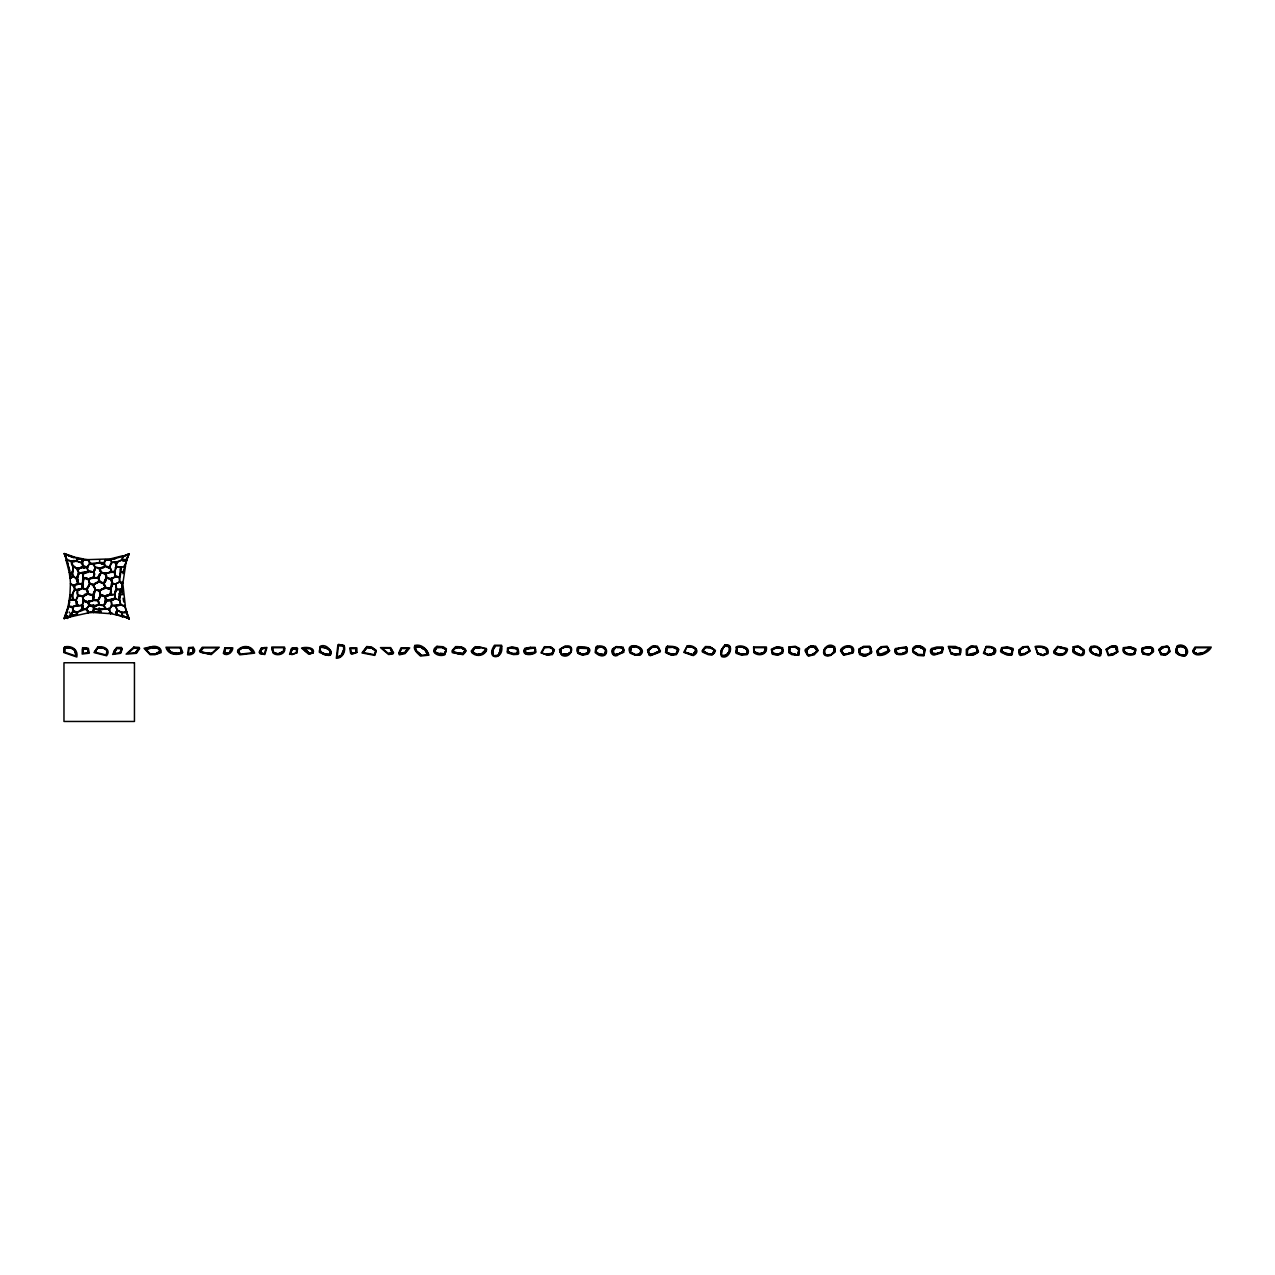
<?xml version="1.0" encoding="UTF-8"?>
<svg xmlns="http://www.w3.org/2000/svg" width="1275" height="1275" viewBox="0 0 1275 1275"><rect width="100%" height="100%" fill="white"/><g stroke="black" fill="none" stroke-linecap="round" stroke-linejoin="round"><path stroke-width="1.5" d="M902.031 647.812L905.378 647.843M1125.458 648.019L1129.252 648.051L1125.474 647.7M516.885 653.645L513.634 653.916L516.853 653.613M122.033 583.169L122.272 592.572M865.167 646.983L868.753 646.999M967.279 650.25L967.119 653.868L967.072 650.25M966.992 654.553C966.657 635.46 990.755 655.43 967.47 654.967L967.502 649.326L971.725 647.047L976.14 646.967L977.288 651.302L976.825 647.843M189.975 648.258L192.509 648.242M941.667 647.78L937.97 648.178L941.667 647.748M1024.654 647.126L1027.299 647.126M1178.18 646.664L1182.276 646.664M93.84 605.96C90.764 608.318 100.119 611.984 104.885 608.366C104.55 601.832 90.35 604.78 93.489 612.462L87.8 612.861M989.751 647.477L986.818 647.126L989.751 647.158M339.437 645.437L342.369 645.437M526.4 653.469L529.731 653.485M579.137 647.732L582.308 647.732M82.684 587.52L83.337 584.524M83.002 587.52L83.034 584.524M98.589 590.245L96.008 589.751M597.847 647.27L601.37 646.951M73.982 599.441L68.993 600.78L69.95 595.011L72.818 594.66L74.285 589.576L74.03 585.129L81.903 583.599L82.222 588.492M98.446 648.019L102.127 647.7L98.446 647.955M110.718 593.592L110.766 589.942L110.288 593.56M367.423 647.206L370.308 647.588L367.407 647.509M530.942 648.035L534.066 648.035M545.525 647.7L548.919 647.381M671.782 646.839L668.227 647.126L671.782 647.158M82.732 608.382L82.907 605.784M265.28 648.13L262.746 648.465L265.312 648.162M293.059 648.656L296.007 648.656L293.059 648.353M100.311 594.453C103.482 597.911 114.001 596.254 110.782 589.401C104.391 589.576 102.287 582.34 106.367 577.814C108.375 571.041 98.956 574.579 99.466 568.268C92.708 564.411 93.888 574.101 93.968 577.655M93.681 595.011C96.199 601.88 87.608 603.346 83.321 600.716C82.556 590.118 72.643 598.246 76.883 605.322L77.345 605.752C89.569 607.442 75.623 588.731 93.027 595.027L93.808 594.198M99.864 562.833C82.477 564.697 108.582 574.005 104.263 563.343C98.159 563.391 84.501 560.761 87.975 571.072C105.761 572.156 82.524 586.675 82.604 573.463C72.277 571.853 80.931 564.666 87.465 566.913L89.457 563.407L88.437 559.693L82.7 558.976C77.775 567.375 89.33 565.112 87.64 571.694C80.118 571.837 74.572 574.435 77.552 583.233L73.966 585.225L70.476 583.822L70.125 578.149C78.779 572.571 74.827 587.584 82.556 583.185C82.891 574.579 82.556 569.479 93.442 571.981L94.031 571.662C98.653 563.853 89.33 565.048 88.373 559.629L111.053 558.88L111.483 562.976L109.554 567.805M93.569 595.76L93.187 599.282L93.521 595.887M866.809 654.792C876.817 650.776 854.521 659.685 859.972 648.608C859.78 669.502 885.328 639.173 859.972 648.608M93.888 574.913L93.952 573.511M493.313 655.637L492.548 650.664L494.859 645.883L500.804 645.883L499.975 651.732L497.84 655.956L493.313 655.637L492.692 650.377L495.003 645.883M479.496 647.812L475.989 647.477L479.543 647.572M709.187 647.764L706.222 647.317L709.203 647.429M200.956 650.999L202.757 648.577M437.612 647.381L441.214 647.142L437.596 647.349M459.829 647.7L456.259 647.302L459.813 647.365M525.587 653.565L534.799 652.545L535.436 648.943L534.416 652.37L525.109 653.119C520.758 645.596 536.09 648.784 534.464 648.067M93.76 606.533L93.346 604.844L93.76 606.502M78.97 583.392L80.596 583.679M420.399 654.84L417.467 652.115L420.607 654.617M535.086 648.927L535.357 651.509M86.812 609.832L82.19 609.004L83.178 601.577L84.437 600.286L83.321 600.716M100.645 563.454L103.355 564.219L101.139 563.407M103.387 563.502L101.57 563.821M122.097 581.528L122.161 592.556M897.536 653.565L900.963 653.677M1061.932 647.541L1058.154 647.222L1060.943 647.604M935.308 653.708L932.567 653.9L935.324 653.74M1099.751 650.744L1099.942 654.378L1099.847 650.712M82.588 605.737L82.349 608.318M1090.555 650.346C1090.826 643.891 1089.472 654.856 1094.651 653.724C1104.533 659.812 1099.257 642.249 1091.527 647.206C1090.045 647.668 1100.166 645.437 1100.309 649.915C1104.325 659.876 1087.049 653.39 1090.938 647.461M923.004 654.744L919.275 654.489M111.116 594.262L112.391 594.548M119.436 598.214C120.233 587.185 118.798 608.749 119.356 595.537M753.939 651.573L754.242 647.668L765.558 647.668C767.837 656.848 754.577 653.055 754.322 651.923M86.987 609.641L87.991 611.729L87.353 610.199M134.449 648.21L137.7 648.146M630.535 652.019L631.364 646.839C646.074 644.512 641.532 660.88 630.28 652.131C642.345 661.661 646.345 643.795 631.141 646.648L630.28 652.131M434.392 651.063L435.699 648.13L434.711 651.158M600.143 654.171L603.888 654.712M104.152 564.857L104.263 563.343M98.605 578.42C96.725 567.423 114.893 578.452 109.905 566.977C109.618 558.067 123.93 565.542 122.894 555.725L111.1 558.705L111.483 562.163L116.599 562.626L115.021 571.327L110.718 571.471C112.742 564.458 100.518 565.319 99.753 569.813M104.152 564.299L105.411 559.566C102.59 563.024 105.108 568.937 110.064 566.339M76.755 613.482L76.484 615.06C79.193 608.637 68.499 612.032 69.774 617.02L87.8 612.988L87.943 611.251M630.121 651.302L630.408 647.907M721.347 655.398C720.949 651.127 723.228 643.875 728.886 645.931L729.348 646.377C731.181 651.27 727.499 657.518 721.793 655.86L721.889 655.446C727.276 656.864 730.766 650.951 729.348 646.377M439.971 653.724L443.955 653.692L439.987 653.278M283.799 647.716L272.531 647.716C270.188 656.45 286.142 655.605 283.751 647.716M319.515 651.334L319.929 647.397C320.662 663.207 343.947 649.597 320.407 646.967M808.892 655.175L812.079 654.76M994.197 652.449L994.835 649.597L994.245 652.481M94.589 583.87L98.207 582.069L94.733 584.093M86.923 648.322L82.891 648.322L82.811 653.31M994.293 653.135L994.691 649.007L990.691 647.445L985.894 647.445L984.22 652.943C994.723 660.801 998.739 643.779 985.878 647.493M92.724 605.593L89.728 605.322L92.868 605.402M120.456 569.957L120.806 568.236M206.789 653.326L210.566 653.581L206.853 653.422M561.414 654.187C556.378 647.78 566.435 645.66 570.499 647.525C575.089 654.856 558.418 658.681 560.139 649.549M1010.485 654.697L1007.744 654.155M115.929 564.586L116.025 563.693M116.28 563.407L115.977 566.243L115.627 563.63M105.777 578.244L111.037 578.707L112.264 583.058L115.818 584.269L116.503 588.763L119.723 590.102L120.296 594.054L123.293 594.501C117.061 592.971 119.005 607.793 125.348 606.087L122.798 583.137L121.173 583.201L122.894 583.137L125.508 565.893C111.068 571.837 115.722 557.637 126.878 559.741L125.189 565.988L123.85 566.419L125.508 565.893M125.603 611.681L124.153 612.064M107.769 600.079L109.347 599.712M88.899 594.564L92.549 595.106M338.465 645.421L337.078 657.342C342.72 657.231 345.079 650.505 343.565 645.835L338.465 645.421L343.071 645.421M176.093 653.294L171.854 652.529L176.125 652.943M171.822 652.768L176.078 653.103M789.225 650.919L790.006 647.812L789.528 650.967M797.768 655.27L792.843 654.027L789.352 651.429L790.325 646.967L795.568 646.999L799.329 649.772L798.309 654.92L792.97 654.218L789.05 651.429L790.054 646.903L795.233 646.903M1073.438 650.744L1073.869 647.636L1073.821 650.776M1073.55 650.728L1074.586 646.808L1078.698 646.808L1083.75 650.792L1079.527 646.919L1074.219 646.776L1073.215 651.206L1081.774 655.286L1083.75 650.792M924.088 654.808C926.574 635.715 898.763 654.457 923.594 655.222C928.12 641.707 909.059 648.067 913.298 650.377M70.316 598.883L70.715 595.728M736.233 652.242L737.332 647.031C741.413 646.234 749.541 647.349 747.325 653.517L741.604 654.521L736.567 652.768L737.157 648.098L736.376 651.557M923.753 654.059L924.216 650.441M116.439 611.347L116.583 613.068M116.647 613.514L116.535 611.729M319.929 647.971L320.105 651.413L324.806 654.043M105.028 600.939L104.614 603.983L104.996 601.003M458.442 653.278L462.283 653.677M942.671 648.146L941.795 652.21L936.328 653.836L931.642 653.246L931.882 649.071L942.257 647.668L942.161 651.254L942.576 648.577M1193.639 651.015L1195.567 647.732M1195.105 648.433L1193.368 650.967M84.309 601.178L87.082 601.848L84.564 600.971M711.562 653.947C703.099 652.784 716.136 656.992 714.717 650.521L714.558 649.899C711.275 646.999 704.151 644.831 702.812 650.967L708.374 653.995L711.514 654.282M584.46 647.604L587.759 648.401M666.188 652.37C664.259 644.034 673.949 646.935 677.886 649.023L678.157 649.613C678.587 657.836 661.518 655.302 666.937 647.397M666.713 651.796L666.921 648.13L666.442 651.748M1184.284 655.462L1180.841 654.904L1184.332 655.095M847.763 654.043L852.911 651.86C854.027 644.066 844.385 645.931 841.404 649.931L843.715 654.633L852.593 652.418M1090.539 650.362L1090.906 647.971M73.01 571.742L73.249 568.793M689.552 654.282L692.564 654.697M773.447 653.262L777.304 653.979M138.146 649.373L136.266 652.418L138.162 649.31M653.677 653.932L650.712 654.346M772.746 653.661C775.837 655.031 785.018 654.202 781.926 648.194L781.447 647.78C777.144 646.505 768.905 648.624 772.746 653.661C776.571 655.812 785.32 654.011 782.069 648.035L776.268 647.62M70.173 598.724L70.794 594.995M87.8 612.988L86.796 609.211L89.425 604.398M82.301 562.403C86.286 569.893 69.742 570.499 71.559 561.733C74.444 557.462 83.513 566.833 82.684 560.076M82.7 560.299L81.967 562.721M240.258 654.139L238.425 650.696C242.314 646.09 250.665 646.489 252.864 652.688M326.065 653.979L329.285 654.649M82.381 563.614L82.923 560.506M238.186 651.366L238.298 650.728C242.33 645.644 251.191 645.644 253.39 652.625L240.098 654.155L238.329 651.334M312.375 652.465L310.367 653.708M438.919 653.756L434.52 651.7L436.99 647.142L442.282 647.286L446.107 650.043L444.577 654.187L438.919 653.756L444.513 653.852L446.107 650.043M1123.626 650.648L1123.992 648.401L1123.944 650.696M83.098 582.723L83.624 578.977L83.242 582.723M90.222 583.982L93.075 584.492L90.397 583.663M1128.391 654.107C1117.075 650.25 1129.953 643.971 1135.276 649.405L1135.563 649.979C1136.216 657.533 1121.331 654.202 1124.359 648.003M457.486 653.406C445.469 652.322 460.976 642.297 465.311 650.154L465.455 650.776C464.977 657.836 448.768 651.35 463.431 653.374M109.953 578.93L107.116 577.83M602.438 647.158C591.217 643.843 596.174 658.585 604.844 654.601L605.354 654.218C608.573 637.277 582.771 654.712 604.589 654.282L605.816 650.075L602.645 647.461M100.757 572.108L99.641 569.463L100.789 571.949M517.618 653.708L512.486 653.549L507.721 651.732C506.382 645.134 521.284 646.664 518.064 653.246L512.709 653.677L507.45 651.732L508.598 647.923L517.57 648.832M606.215 650.76L605.338 653.517L605.848 650.68M453.39 652.163L456.673 652.641L453.406 652.083M1185.176 655.35C1161.605 653.007 1190.34 635.747 1185.702 654.983C1175.136 659.749 1176.889 640.847 1176.315 650.776M587.839 652.816L588.205 648.592L577.942 648.098C572.714 660.067 598.883 649.501 582.452 654.649M588.636 649.533L588.11 652.306M1143.834 653.151L1147.404 654.218L1143.771 653.23M797.481 655.063L798.979 649.852L795.233 647.062M73.01 561.988L74.587 561.685M588.11 652.975L588.556 648.401L578.404 647.652M798.676 650.393L798.214 654.234M89.266 571.63L91.641 572.156M151.406 647.541L145.382 648.752L150.354 654.075C169.639 654.298 156.028 642.951 145.493 648.879M1184.953 655.111L1185.479 654.744C1189.703 648.513 1181.256 644.975 1176.953 646.903M68.675 606.247L69.472 602.469M427.332 653.661L425.563 650.553M427.029 653.852L425.34 650.664M69.631 602.087L67.495 610.167M94.175 571.63L94.78 568.73L94.175 571.806M122.958 573.623L123.643 570.419M653.374 646.951L656.737 646.855L653.374 647.286M648.29 651.015C649.899 646.553 658.888 644.353 659.382 650.903L659.159 651.509C638.95 663.717 652.497 635.301 659.733 650.951L650.409 655.015L647.987 650.919M797.146 655.031L793.863 653.995L797.178 655.095M811.378 647.286L814.725 646.871L811.378 646.919M95.035 652.178C95.641 644.497 111.451 647.381 106.128 654.967L94.972 652.163L97.713 647.812L103.052 647.827M123.324 571.917L126.432 560.299M351.757 653.358L350.513 648.577L356.235 648.577L355.868 652.673L351.788 653.246M955.246 647.572L958.991 648.513M98.701 578.483L98.892 581.177L98.717 578.42M816.972 651.095C808.812 634.934 798.644 665.725 817.339 651.158C808.94 633.739 797.911 666.857 817.339 651.158M860.896 653.724L864.864 654.983M243.445 647.636L247.812 647.843L243.461 647.987M492.421 651.668L493.218 654.808M99.004 576.874L100.295 573.415L99.083 576.683M84.788 578.149L87.481 578.675M415.762 646.473L419.14 646.329M419.124 646.728L415.809 646.68M596.062 651.079L596.732 648.082L595.728 650.983M847.747 653.788L843.413 654.011L841.404 649.931M106.112 588.094L109.57 588.715L106.064 587.775M596.126 649.597L596.525 648.051M101.522 594.995L104.343 595.903L101.283 595.218M1011.728 653.581L1012.254 650.027L1011.091 654.665L1001.704 651.828L1002.564 647.843L1007.282 647.509L1012.557 648.991L1011.617 654.298M1011.41 653.501L1012.653 650.138M640.369 653.422L641.532 650.648L640.448 653.422M111.706 584.348L111.037 588.046L111.547 584.364M420.893 646.935L424.065 649.421L420.766 647.094M1159.533 650.425C1175.295 636.894 1168.043 665.199 1159.31 650.441C1168.219 665.917 1175.837 635.827 1159.31 650.441M640.767 653.517L641.468 650.648M77.632 577.081L78.54 573.718L78.221 577.24M101.251 573.304L101.49 572.459M552.378 653.039L553.398 650.138M231.46 648.481L229.181 653.055L224.464 653.677L225.356 648.481L231.747 648.481L229.612 652.752M764.331 651.828L765.494 648.816M764.681 651.939L765.191 648.736M445.899 650.521L445.166 653.326L445.915 650.569M158.722 648.401L160.156 651.063L158.737 648.322M765.43 647.668L764.107 652.433L759.119 653.756M552.617 653.645C556.761 648.13 548.505 646.457 544.776 647.333L541.891 652.513C552.697 660.37 559.406 645.309 544.712 647.461M508.438 652.115L511.737 653.055M102.908 583.297L100.072 582.436M500.119 650.76L498.127 655.238L493.807 655.669M121.539 567.12L120.806 571.662L124.169 571.885L120.758 572.443L119.388 582.101L115.627 583.838L112.216 583.791L110.67 589.289L111.18 594.708L114.798 594.278L116.487 589.098L116.152 583.711L119.34 582.053L122.798 583.137M85.313 567.534L83.72 567.981M94.876 590.452L93.553 593.895L94.812 590.628M108.837 567.582L107.148 567.439M1008.318 648.226L1011.904 648.911M93.617 594.692C99.609 585.926 88.597 585.592 88.278 579.057L98.175 577.384L98.876 582.197M224.065 653.214L224.464 653.677M905.999 647.923L906.525 648.162C909.776 654.617 894.046 656.928 895.464 649.692L900.453 647.764L905.999 647.923L906.716 651.158L906.238 648.577M896.707 653.581C900.166 653.947 908.852 654.139 906.525 648.162M276.914 653.724L274.476 653.007M991.504 647.7L993.847 648.385M566.164 654.171C556.633 653.677 569.335 655.972 570.674 651.971C573.065 644.991 562.833 646.537 560.299 649.74M754.975 651.923L758.37 653.597L754.864 652.194M124.312 567.232L128.887 554.019L122.177 556.633M150.036 653.74C161.048 656.354 163.885 646.186 151.422 647.955M264.371 653.772L266.077 648.098C261.056 645.357 256.578 655.557 264.371 653.772L260.1 652.864M309.538 653.708L303.307 648.72L310.957 648.72C317.603 654.633 304.773 654.155 304.119 648.72M312.662 652.258L310.797 648.72M1095.974 654.218L1098.891 655.111M1095.448 654.043L1098.97 654.776M984.22 652.943L988.89 654.601L994.054 652.928M435.078 652.688L437.867 653.549M120.169 652.72C125.603 645.309 112.375 647.126 113.746 653.629L120.169 652.72L121.46 648.608M777.24 654.282L773.415 653.342M667.128 653.023L670.714 653.788L667.271 652.673M88.405 604.605L88.533 601.019M105.825 576.826L106.287 573.24L114.32 571.806L115.866 576.443L119.515 577.065L120.631 567.184L116.232 567.248L114.846 571.551L115.372 576.459L110.702 578.914M290.493 653.597C296.581 639.317 283.927 661.056 296.422 652.481L296.422 648.29L292.23 648.816M1133.889 653.916L1135.563 649.979M1081.551 655.079L1083.734 651.589L1082.395 654.346M115.483 590.835L116.073 590.134L114.862 593.656M114.638 593.544L115.563 590.118M109.076 568.06L109.57 566.562M721.778 650.17L724.28 646.17L729.204 646.553M64.005 618.55L68.021 606.788C74.476 604.43 73.392 613.275 70.364 615.857L64.005 618.55L68.021 616.415M69.503 612.813L69.185 611.984M1082.762 654.442L1083.67 651.589M878.858 655.095L888.548 650.68C887.958 642.935 873.742 648.322 878.3 654.76L883.989 653.836L888.691 651.334L887.368 647.174L882.571 646.903M1042.52 647.365L1046.6 648.832L1047.428 653.135L1042.583 654.983L1037.643 653.278L1035.938 647.158L1042.599 647.158L1045.452 648.449M68.069 607.984L64.403 618.502L77.616 613.928M614.534 654.712L613.976 654.394C610.056 638.743 637.165 652.338 613.737 654.665C606.725 642.138 634.488 647.541 619.363 653.581M740.855 654.107L737.364 652.481M1062.601 647.748L1065.884 648.8M95.609 589.512C85.68 603.298 104.343 604.653 99.689 590.915L99.976 590.309C107.993 585.241 114.957 592.811 111.626 578.149M1131.148 648.051L1134.654 649.31L1131.1 648.322M109.028 568.044L109.475 566.881M109.507 568.459L109.953 567.295M617.275 647.668L621.323 647.604M677.854 650.043L676.69 653.039M677.551 649.931L676.595 652.975M64.897 617.992L66.842 612.877M296.422 648.29L292.597 648.29M90.35 563.853L91.832 564.203M667.128 647.716L672.849 647.302L677.774 649.613C677.822 655.908 669.582 654.888 666.442 652.242M931.642 653.246L931.515 649.581M67.017 611.793L64.403 618.502L67.161 615.729M68.993 616.415L67.623 618.502L66.236 616.415M634.631 653.852L631.205 652.816M82.19 609.004L82.7 607.729M82.652 609.418L83.162 608.111M879.113 654.808L878.045 650.234L882.141 647.286M67.208 617.61L67.623 616.462L68.021 617.61M366.339 647.987L366.833 647.349C370.786 646.218 378.691 649.995 374.436 654.665L363.04 652.497L366.355 647.588M1167.278 647.27L1163.836 646.999L1167.278 646.919M106.383 577.639C106.415 587.52 98.239 578.452 94.063 584.364C93.426 587.663 95.338 591.249 99.275 590.516C113.969 586.181 98.223 583.727 98.637 577.75M168.428 648.72L170.42 651.684M984.985 653.23L987.966 654.378M320.439 652.258L323.898 653.342M105.076 580.539C108.646 572.555 101.426 590.022 105.889 578.595M399.234 653.692L401.37 648.561L408.382 648.561L404.94 652.848L399.569 654.107M126.735 559.613L129.205 553.685L122.798 556.346L121.603 560.283L126.735 559.613L125.731 560.522L129.205 553.685M1024.717 653.82L1029.483 651.063C1029.849 642.743 1015.92 648.337 1020.112 654.457L1024.654 653.661L1029.483 651.063M1143.245 653.23C1154.401 659.303 1156.712 641.707 1142.368 648.704L1142.002 649.246C1139.977 656.529 1155.357 655.414 1151.899 648.736C1153.142 647.923 1152.759 652.88 1152.345 650.298M879.638 655.095L882.858 653.995L879.67 655.047M500.071 652.083L498.828 654.983M152.649 647.859L156.618 647.748L152.697 647.732M89.043 584.779L87.337 587.982M88.437 586.484L87.258 588.11L89.011 584.906M341.445 654.84L343.134 650.696M82.668 588.381C90.095 593.162 92.23 575.886 83.927 577.846C82.636 581.798 79.672 590.134 86.891 589.592C92.055 597.688 72.834 598.931 77.695 589.863C78.094 588.476 86.047 588.46 82.301 587.887C76.213 593.799 75.639 587.185 70.412 583.775L69.95 595.011L72.755 595.441L72.372 599.712M71.081 647.796L73.759 649.373M686.922 646.823L684.611 652.067L693.17 654.92L696.214 649.613L692.15 646.935L686.89 646.903L691.815 646.823M122.225 557.239L122.894 555.725M560.665 650.154L561.287 653.549L560.681 650.107M860.545 648.561C864.848 645.644 872.323 646.09 870.777 652.752M1076.993 653.597L1073.502 651.748M100.087 595.919L98.605 599.298M249.358 648.672L252.243 651.461M251.94 651.796L249.422 648.529M883.145 647.031L886.316 647.015M1037.579 653.007L1042.791 654.872L1046.998 653.278L1045.867 648.943L1041.293 647.158M107.578 608.781L108.582 608.765M116.376 649.15L114.415 652.481M119.436 600.127L119.723 590.102L122.862 588.811C116.854 588.142 113.156 592.062 115.403 598.342L115.037 598.883C103.227 604.796 108.805 595.138 100.422 595.76C91.943 606.008 109.634 610.837 105.442 596.7L110.75 594.676L114.383 594.676L115.77 598.74L119.978 600.557L120.376 605.035L112.025 605.45L110.654 600.653L115.738 598.74M703.641 651.844L706.828 653.294M1054.903 652.8L1058.138 653.932M230.169 652.163L231.094 649.453L230.138 652.131M438.935 653.677L434.345 651.844L436.496 647.445M260.483 652.083L261.646 648.911L260.435 652.051M578.834 652.896L581.671 653.932L578.818 652.912M746.21 648.911L743.58 647.557M114.081 653.581L116.551 648.624L121.332 648.816M920.263 647.302C931.387 653.055 913.107 643.987 922.574 648.401M1106.764 649.533L1108.724 654.872L1113.346 654.043L1116.852 651.764L1115.784 646.951C1113.314 643.556 1099.496 654.473 1110.652 647.047M494.843 646.728L492.979 649.74L494.843 646.792M260.371 652.896L262.028 648.513L266.045 648.21M392.509 653.31L390.309 648.258L382.229 648.258L388.668 653.772L392.509 653.31L388.301 653.453M550.609 647.812L552.904 648.959M1108.724 654.872L1113.824 653.979L1117.155 651.748L1116.071 646.808L1111.131 646.823M392.286 653.055L390.198 648.258M685.297 652.402L688.165 653.517M637.213 647.286L640.56 648.736L637.277 647.062M967.47 654.967L977.766 651.844M88.437 565.813L88.071 567.088M1147.165 647.684L1150.624 647.588L1147.197 647.907M95.673 651.493L96.916 648.688M950.975 652.896L955.963 654.378L959.677 654.027L959.661 648.194L949.126 647.047L951.038 653.135L955.692 654.457L960.33 653.581L959.661 648.194M1193.209 651.7L1195.344 647.732L1209.529 647.732L1203.138 653.294L1197.305 654.123L1193.209 651.7L1197.193 653.74L1204.126 652.433M325.316 647.365L328.743 649.66M1065.996 649.74C1066.92 648.943 1064.816 658.298 1054.17 651.939L1057.74 647.015L1066.761 649.597C1065.82 655.605 1058.17 655.812 1054.345 652.561M71.512 615.06L71.894 613.243M852.274 652.402L852.593 651.844C850.616 639.381 839.348 652.928 842.313 649.852M167.631 647.875C169.591 653.74 176.508 653.884 181.448 652.529L180.269 647.875L167.2 647.875C169.065 654.457 176.348 654.426 181.592 652.784L181.767 651.971M1142.671 653.071L1142.002 649.246M104.088 648.465L106.399 649.756M710.637 648.178L713.968 649.628M115.929 606.422L121.013 604.876L125.046 606.008L126.799 612.112C121.476 614.152 116.344 610.805 115.196 605.609M1124.725 651.971L1127.498 653.533M110.479 607.075L112.216 605.705C117.762 604.812 117.459 611.283 116.328 614.709L122.48 616.797C123.898 612.096 114.224 606.597 116.392 614.869L110.511 613.578L109.331 609.785L111.61 605.944M1178.801 654.155L1176.825 652.194L1178.993 653.916M72.388 607.123C96.677 599.011 69.567 623.204 73.488 606.278M896.883 653.485L896.086 649.405L901.043 647.923M461.932 648.258L464.674 649.852M684.611 652.035L692.915 654.697L696.214 649.613M454.633 648.465L453.087 650.903M76.468 605.577C78.922 599.84 72.882 598.373 69.121 600.7L68.021 606.597L72.898 606.884L77.887 604.621M714.383 650.903L712.741 653.597M84.517 600.653L87.21 601.433M712.406 653.836L714.271 649.883C711.163 647.126 704.533 645.533 703.226 651.079L707.561 653.565L712.486 654.234M795.951 647.397L798.628 648.656L795.998 647.365M472.738 652.242L475.543 653.868M772.012 649.469L772.299 652.72L772.076 649.947M772.586 652.688L772.395 649.899M1091.209 651.684L1093.52 653.517L1091.241 651.668M415.156 646.122C415.666 645.947 428.225 646.76 427.81 654.633M443.11 647.923L445.373 649.31M452.545 651.509C454.33 645.803 461.63 647.094 465.311 650.154M305.251 649.501L308.55 652.943L305.331 649.389M308.837 652.593L304.996 649.74M772.076 649.597L776.045 647.812M464.913 650.935L463.463 653.167L465.152 651.079M704.9 648.114L703.051 650.377L704.963 648.194M1056.513 648.146L1054.792 651.366L1057.852 647.493M69.774 617.02L70.364 615.857M1142.225 649.405L1146.018 648.067L1151.931 648.13M695.704 648.959L692.867 647.461L695.72 648.959M596.126 652.178L598.421 653.39M914.095 651.987L917.602 653.916M363.757 651.557L366.132 648.561L363.248 652.545M465.056 650.123L463.431 653.087M1159.549 650.856L1160.648 653.469M603.282 647.716L605.354 649.214M83.752 601.131L84.373 600.27L83.178 601.577M847.094 646.489L850.345 646.855M736.567 652.768L736.424 651.971M931.595 649.883L937.093 647.907M372.061 648.21L375.073 650.377M115.244 563.423L116.152 562.195M115.706 563.821L116.599 562.626M407.331 649.246L405.593 651.716L407.57 649.469M200.271 651.031L202.629 647.907L217.611 647.907L210.997 653.932L200.462 651.605M525.858 653.406L525.603 649.102L534.831 648.003M726.83 654.378L728.79 651.955M105.379 574.547L105.921 573.83C104.933 579.551 112.949 579.727 115.658 576.412C121.826 575.471 117.029 583.711 122.894 583.137M188.381 653.82L193.003 652.704L192.955 648.226L193.162 652.768L188.365 653.947L189.13 648.226L192.955 648.226M273.615 652.354L277.886 653.788L283.433 651.398M472.69 651.158L474.507 648.178L472.642 651.063M408.032 648.561L405.004 652.242L399.824 653.501M200.558 651.095L203.044 647.907M1082.746 650.091L1079.574 647.668L1082.889 649.883M477.089 654.681L471.909 651.238C475.129 641.612 497.011 651.206 478.571 654.601M1099.624 649.262L1097.169 647.843L1098.492 648.481M1142.719 652.513L1142.48 649.708M472.037 651.86L474.953 647.923L480.595 647.732M135.437 652.832L138.72 648.019L133.955 647.923L127.93 653.358L135.437 652.832L138.927 648.497M122.432 616.223L122.002 612.43L126.719 612.367L129.285 618.901L122.002 615.283M389.146 653.533L391.919 653.406L389.13 653.565M389.162 653.804L391.919 653.406M485.313 650.409L482.476 653.246M64.882 615.522L65.949 616.176M931.706 653.103L936.105 653.661L942.177 651.764M76.978 612.096C82.381 611.251 96.996 604.462 83.688 601.306M485.966 649.565L481.201 653.963L476.197 654.218M736.759 652.497L741.986 654.346L747.325 653.517M1184.061 647.222L1186.021 649.007M960.346 649.613L960.521 652.8M831.045 654.76C819.841 659.111 824.638 642.217 833.404 647.11C838.376 651.015 829.642 657.725 825.037 654.187M517.299 653.549L517.268 648.975M1020.112 654.457C1017.896 649.931 1023.586 646.17 1027.73 647.047M64.483 652.099L64.913 647.827C70.125 646.776 76.93 649.357 75.671 655.94M64.403 648.178L64.85 647.716C70.396 646.457 77.472 648.959 76.006 656.051L64.419 652.067L64.467 648.29M582.038 654.41L578.244 652.178L578.707 647.796M1001.449 651.254L1006.947 653.932L1011.505 653.963M113.427 572.029L111.244 572.347M329.827 654.617C334.082 647.796 316.104 646.282 323.244 647.397M831.268 654.394L834.472 651.079L833.404 647.11M833.882 651.764L831.826 654.123M833.037 653.007L834.121 652.003M320.726 647.493L323.292 647.349M99.386 562.849L99.721 559.996M747.166 652.943C748.616 653.214 747.054 645.548 737.444 647.206L736.854 647.461M581.496 654.25L578.93 652.641M99.211 610.119C102.829 608.43 110.813 607.378 110.606 613.705L93.473 612.494L93.537 610.805L93.473 612.494C92.023 607.808 101.092 608.207 99.211 612.494L99.179 610.773M1042.679 647.047L1045.564 648.13M913.267 651.111L918.494 654.697L923.913 654.537M1124.486 648.21L1130.319 647.843L1135.212 650.202M530.336 647.349L535.102 647.349L535.994 652.163C532.695 655.717 520.2 656.083 524.918 648.29L530.416 647.333M648.911 650.202L651.716 647.604M546.369 654.011L552.394 653.326M87.529 593.927L93.442 595.521M72.133 607.553L73.169 606.294M613.594 649.756L615.65 647.78L613.514 649.708M826.71 647.302L824.558 648.847L826.885 647.541M133.461 648.369L138.72 648.019M1012.876 649.565L1007.553 647.748L1002.564 647.843M125.492 560.809L122.543 560.713L125.811 560.586M570.292 652.338L567.949 653.9M76.197 606.023L77.616 605.067M125.731 560.522L126.878 559.741M567.981 653.947L570.339 652.386M239.094 652.545C236.879 649.597 240.513 655.701 239.413 652.991M1046.871 649.597L1047.285 652.194L1046.95 649.549M75.193 650.967L75.847 654.553M75.576 654.585L75.257 650.935M311.323 649.373L312.901 651.334L311.323 649.357M168.475 648.608L170.244 651.796M806.708 649.692L809.673 647.477M1166.992 653.406L1169.047 652.083L1166.912 653.39M115.212 567.869L116.232 567.248M1151.994 652.625L1149.413 654.218M87.226 590.086L87.736 593.242L87.608 590.15M77.488 604.637L76.835 601.226L77.217 604.541M967.932 648.863L970.705 647.094M779.073 654.059L781.639 652.21L779.025 653.995M390.724 649.087L392.541 651.908L391.011 648.927M841.372 651.19L842.759 653.756M747.07 650.25L747.485 652.928M100.454 589.863L104.231 588.062M563.327 647.349L560.936 648.863L563.327 647.397M1025.403 653.246L1028.654 651.764M99.004 581.99L93.489 584.572M104.279 562.658L99.737 562.466M816.303 647.572L817.339 649.947M108.997 609.577L109.57 609.307C118.894 591.202 93.856 605.434 108.997 609.577L108.678 608.143M1168.538 648.051L1169.303 650.951M620.128 653.151L622.901 651.86L620.048 653.087M852.082 647.812L852.545 651.19M860.497 648.513L863.398 647.254L860.721 648.895M570.833 648.114L570.897 650.903M655.254 652.991L658.697 651.461M805.864 651.158L807.617 654.139L805.928 651.143M123.771 556.553L128.377 554.513M1079.893 647.349L1082.842 649.899M976.666 652.513L973.638 654.171L976.857 652.88M81.919 595.823L78.779 595.282M76.197 584.524L77.472 584.364M902.955 653.438L905.999 652.258M902.827 653.103L905.872 651.923M83.56 595.744L86.971 594.437M415.188 647.493L416.064 650.553M1028.941 650.712L1028.017 647.525M1116.964 651.19L1116.215 647.812L1116.884 651.222M180.62 648.768L181.64 651.573M337.094 657.215C342.401 656.928 344.648 650.346 343.31 645.883L342.832 645.453M110.495 579.456L111.578 579.089M103.881 584.221L104.996 586.771L103.881 584.125M848.544 653.31L851.971 652.577M877.79 651.238L878.332 654.218L878.108 651.174M108.487 572.826L109.682 572.172M114.256 599.107L111.228 600.031L114.001 598.915M70.635 616.064L76.58 614.247M896.437 649.102L899.991 648.114L896.58 649.485M937.268 653.469L941.093 652.338M77.982 582.723L77.839 579.057M614.295 654.983L619.331 653.501M109.857 599.521L112.582 598.74M622.598 648.035L623.379 650.728M932.407 649.055L936.121 648.433L932.439 649.134M74.603 587.377L74.651 585.926M116.248 588.062L115.818 587.058M110.957 599.84L113.077 598.899M531.643 653.278L534.177 652.593L531.771 653.597M88.214 601.991C109.507 594.676 93.888 615.474 88.118 602.358M1023.809 653.82L1020.956 654.218L1023.761 653.533M94.031 585.432L94.876 588.54M85.76 572.842C93.904 570.642 75.623 574.786 87.13 572.204M888.563 650.377L887.4 647.78M106.064 595.473L109.427 594.548L106.032 595.664M91.242 600.844L88.772 601.21L92.501 600.493M112.822 559.072L120.519 557.032M88.628 579.854L89.282 582.818M993.257 653.645L989.607 654.155L993.193 653.358M834.185 650.696L833.834 647.827L834.296 650.664M583.249 654.41L586.883 653.198L583.169 654.075M404.159 652.768L400.589 653.804L404.239 653.119M1152.233 648.656L1152.265 649.963M100.374 594.262L99.354 591.313L100.311 594.086M111.244 581.065C110.845 576.428 113.013 587.345 111.228 579.663M189.513 653.916L192.493 652.864L189.513 653.932M895.353 650.282L895.942 652.752L895.401 650.314M1145.221 648.114L1142.783 648.433L1145.237 648.162M525.985 649.246L529.173 648.529M870.666 651.413L870.267 648.003L870.729 651.398M115.674 558.577L106.112 560.331M272.754 648.624L273.472 651.892M181.034 652.322L178.038 653.326L181.114 652.72M1019.872 652.609C1020.383 657.039 1018.789 648.369 1019.936 652.641M508.119 648.736L507.673 651.429M150.402 648.385L146.577 649.118L150.354 648.13M92.724 577.671L89.346 578.611L92.948 578.005M1198.5 653.708L1202.851 653.007L1198.596 654.107M824.303 650.664L824.527 653.74L824.24 650.664M100.263 609.275L101.809 608.717M94.605 605.338L96.438 605.29M97.043 605.179L98.207 604.988M1109.632 654.697L1112.549 654.202L1109.712 655.015M104.917 596.875L105.108 599.425M105.299 560.426L110.893 559.582M1198.548 654.027L1202.851 653.374M782.069 648.497L782.467 651.366M224.575 653.278L229.07 652.673M228.368 652.912L225.197 653.708M78.891 589.703L77.345 589.448M675.543 653.963L672.308 653.963L675.479 653.884M956.728 654.011L959.517 654.091M427.906 654.617L420.718 655.366L416.957 651.812L414.837 646.632M82.907 596.971L83.433 599.872L82.859 596.875M115.005 575.631L114.336 572.937M329.954 651.206L330.305 653.82M78.891 589.815L77.711 589.927C78.524 613.148 65.344 590.468 77.536 589.735M722.319 655.573L725.73 655.382M971.534 654.139L968.044 654.84M89.76 611.952L99.195 611.633M859.764 649.899L859.78 652.832M111.228 583.854L112.216 583.791M82.827 649.23L83.05 652.418M524.79 649.995L525.236 652.561M547.565 654.091L551.453 653.916L547.549 653.74M931.579 650.202L931.658 652.72M729.284 647.142L729.396 650.346M1129.554 654.33L1133.029 654.187L1129.554 654.011M477.456 654.697L480.595 654.266L477.503 654.776M111.833 572.347L113.523 572.284M90.334 611.793L101.362 611.713M193.338 649.15L193.433 651.78M517.793 649.915L517.857 652.673M953.381 647.429L950.034 647.094L953.365 647.381M494.365 655.828L497.186 655.78L494.365 656.195M113.73 571.822L111.419 572.172M636.289 654.521L639.317 654.043M94.717 578.021L97.777 577.973M356.219 649.389L356.251 651.764M494.349 656.131L497.186 656.163M97.362 599.903L94.334 600.206M96.008 600.19L97.235 599.872M577.782 648.688L578.133 651.589L578.133 648.688M1006.628 647.907L1003.537 648.019M93.744 576.985C98.876 580.3 102.956 572.602 99.88 568.618M84.612 609.02L86.031 609.275M833.707 646.887C829.053 645.293 821.036 648.353 824.813 654.41M794.182 646.919L790.691 647.238L794.213 646.935M83.321 648.752L86.493 648.736L83.305 648.385M509.139 647.684L511.642 647.684M415.379 646.648L420.049 646.744L425.197 650.043M949.174 647.19L959.406 648.672M436.895 647.588L442.553 647.668M366.802 647.732L371.439 647.859L375.519 650.792M1058.218 647.349L1060.8 647.222M86.907 648.497L82.891 648.322M631.826 646.728L635.046 646.76L631.858 646.76M950.05 647.126L953.381 647.126M64.419 648.545L64.435 651.366M114.176 598.278L115.403 598.342M563.933 654.457L566.196 654.075M73.759 585.687L75.368 585.703M211.682 653.31L205.387 653.039M74.715 611.219L73.87 610.757M721.698 651.398L721.443 654.569M118.687 593.959L120.296 594.054M89.17 605.928L93.298 606.231M439.955 653.629L443.907 653.916M283.688 648.577L283.48 651.047M70.3 606.565L71.655 606.39M105.953 566.945L108.949 567.2M83.815 567.662L85.074 567.805M95.099 608.765L96.549 608.924M84.007 559.932L87.178 560.331M500.661 646.871L500.23 649.947M82.827 559.677L88.469 560.49M98.032 568.443L98.86 568.57M109.921 589.257L110.782 589.401M171.87 652.609L175.265 653.167M82.269 584.046L83.353 584.221M79.576 572.857L80.915 573.113M113.858 605.354L114.734 605.705M66.157 560.442C73.472 557.589 76.133 573.702 69.233 572.443L70.013 578.165C75.751 579.902 69.487 555.422 78.413 572.14C76.261 585.751 73.599 572.316 69.264 572.411L66.157 560.442L67.607 561.223L64.276 553.541L76.739 557.812L76.787 561.478L66.953 560.394M95.482 589.767L99.689 590.915L100.629 595.09M324.854 653.868L330.002 654.872M86.11 578.388L87.656 578.738M102.861 595.441L104.247 595.712M80.182 595.537L81.743 596.19L78.763 595.553M77.616 558.577L80.803 559.247L77.074 558.418M90.079 583.966L87.019 589.193L87.608 593.847M109.267 612.574L112.471 613.259M106.973 651.143L106.319 654.011M225.117 649.357L224.241 652.577M452.784 652.083L457.502 653.326M107.068 578.117L110.112 578.946M116.152 614.072L128.887 618.502L124.312 605.29M125.348 606.087L123.723 605.593L125.046 606.008M115.897 576.683L117.061 577.033M291.991 649.214L290.891 652.561M75.257 557.781L64.403 554.019L67.049 560.841M885.041 653.469L887.894 651.605M1077.024 653.517L1081.774 655.286M64.276 553.541L73.711 557.812M401.003 649.453L399.585 652.848M71.097 556.633L64.403 554.019L67.989 563.964M122.177 615.889L128.887 618.502M375.647 651.605L374.691 653.995M109.873 593.895L110.782 594.278M110.256 594.341L111.18 594.708M113.937 598.342L115.037 598.883M813.832 653.82L816.526 651.589M104.024 588.11L100.629 589.815M1019.681 651.35L1019.825 652.29M1019.331 651.398L1019.857 653.963M103.466 648.21L106.813 650.091M462.06 648.019L464.801 649.644M127.771 616.415L125.699 611.41L126.799 612.112M116.137 605.083L119.483 604.605L116.503 605.227M88.373 572.108L88.389 571.391M87.895 578.627L88.756 579.424M77.791 568.124L78.811 568.985M77.424 568.634L78.46 569.511M421.228 655.302L416.686 651.174M417.467 652.115L420.399 654.728M125.699 611.41L126.719 612.367M129.285 618.901L121.763 615.315L122.48 616.797M241.565 648.369L238.776 650.393M122.002 612.43L121.46 611.665L121.619 612.893M238.473 651.684L239.796 653.613M1110.127 647.365L1107.449 649.087M806.183 651.015L807.553 654.155M87.64 571.694L88.007 572.523M86.875 594.469L83.72 595.68M64.802 554.418L66.906 559.518M1159.868 650.728L1160.903 653.422M356.235 652.067L356.235 648.577M83.034 566.61L83.56 568.044M180.333 647.875L181.385 650.776M775.519 648.306L772.841 649.262M87.274 609.593L87.991 611.729M82.508 648.975L82.763 653.326L88.469 652.625L87.417 648.704M67.479 562.514L69.663 570.897M763.119 653.071L760.283 653.788M93.84 572.411L94.063 573.415M68.962 567.232L69.631 570.419M878.013 651.19L878.602 654.171M123.085 598.23L123.787 602.007M104.98 607.33L105.267 608.86M104.917 608.478L104.646 606.964L104.885 608.366M355.279 652.688L352.282 653.198M105.442 574.403L105.857 576.89M110.606 613.705L110.319 612L110.511 613.578M114.83 574.228L115.069 575.71M77.536 579.153L78.014 582.595M77.791 581.368L77.727 578.93L78.237 582.643M70.093 572.571L70.89 578.197M70.316 573.623L70.715 576.794M746.21 654.011L742.751 654.362M94.031 571.662L94.143 572.634M98.239 599.951L98.287 600.844M1040.464 647.158L1037.085 647.158M94.892 567.232L94.924 568.459M99.578 608.143L99.609 609.785M98.781 608.159L98.797 609.785M97.665 578.005L94.844 578.053M68.882 647.78L65.567 647.78M1077.997 646.792L1074.984 646.792M832.687 647.031L828.846 647.031M780.762 647.716L777.288 647.716M906.015 646.839L907.163 647.875L906.892 652.641C902.812 655.796 892.07 655.924 895.369 648.592L906.015 646.839M517.538 654.362L513.442 654.601L507.37 652.832L507.53 647.971L511.881 647.015L517.586 647.939L518.718 653.517L517.538 654.362M193.162 647.302C197.306 651.605 192.222 655.637 187.6 654.792L188.572 647.588L193.162 647.302M687.209 645.883L683.767 652.37L693.265 655.589C701.744 651.302 693.504 644.242 687.209 645.883M687.847 646.537L690.97 646.871L687.847 646.537M986.181 646.489L983.423 653.326L988.667 655.366L994.261 654.171C999.154 648.082 991.105 645.788 986.181 646.489M338.783 644.465L337.891 644.768L336.329 658.283C342.784 658.283 345.987 650.999 344.17 645.517L338.783 644.465M578.467 646.728L577.065 648.035L577.814 653.246L582.484 655.302L588.046 653.979C594.198 646.6 582.93 646.664 578.467 646.728M597.194 646.234L595.903 647.126L595.154 652.529C607.856 663.606 611.873 643.333 597.194 646.234M97.808 646.951L93.999 652.577L106.622 655.764C111.499 649.613 103.371 645.644 97.808 646.951M366.786 646.553L361.957 652.943L374.85 655.398L376.157 650.314L371.407 646.903L366.786 646.553M667.59 646.17L666.331 647.062L665.518 652.513L671.431 655.127L676.403 654.633L678.858 649.581C676.993 645.867 671.288 646.441 667.59 646.17M858.776 649.294L859.573 654.569L865.725 655.972L871.271 653.214L871.845 651.812L869.677 646.25L863.478 646.361L858.776 649.294M724.837 645.023L720.742 650.696L721.554 656.529C730.097 660.275 735.006 642.345 724.837 645.023M725.459 645.676L728.28 646.043L725.475 645.708M972.634 646.823L975.773 647.27L972.634 646.855M436.99 646.329C429.181 650.983 437.325 657.533 444.752 654.856L446.409 648.832L443.11 646.728L436.99 646.329M455.637 646.632L452.099 650.648L452.306 652.625L463.032 654.712L466.156 650.903C465.12 646.855 459.175 646.521 455.637 646.632M935.946 654.473C932.025 656.944 928.519 651.19 931.499 648.513L936.806 647.015L942.56 647.015L943.357 647.939L942.161 652.768L935.946 654.473M325.348 654.617C337.158 659.223 328.44 641.947 320.152 646.329L319.372 652.37L325.348 654.617M1100.962 649.788L1100.676 655.382L1099.64 656.099C1094.986 655.318 1085.647 651.955 1091.193 646.393L1097.01 646.393L1100.962 649.788M64.961 646.792L63.75 647.907L63.782 652.529L76.835 657.023C78.349 649.31 71.48 645.533 64.961 646.792M753.605 647.015L753.844 652.609C759.183 656.992 767.662 654.33 766.403 647.015L753.605 647.015M133.827 647.078L126.113 654.123L136.425 653.326L139.676 648.592L139.134 647.397L133.827 647.078M629.643 651.908L630.169 653.167L635.221 655.175L640.13 655.191C649.74 647.19 625.372 640.209 629.643 651.908M103.785 563.024L103.673 564.538L103.785 562.913M284.707 648.497C285.791 654.489 276.452 656.498 272.993 652.928L271.734 647.062L284.5 647.062L284.707 648.497M776.714 646.744L771.343 649.294L772.427 654.266L778.164 655.175L782.818 652.959L782.675 647.7L776.714 646.744M1011.091 655.302L1007.138 655.063L1001.21 652.322L1000.508 651.063L1001.656 647.636L1007.33 646.855L1012.988 648.449L1012.175 654.697L1011.091 655.302M297.521 648.561L297.011 653.023L289.553 654.426L291.545 648.258L296.724 647.652L297.521 648.561M501.713 646.345C503.721 660.801 484.707 659.781 494.461 645.246L501.553 645.246L501.713 646.345M788.954 646.999L788.827 652.72L791.839 654.633L798.883 655.302L799.505 648.449L795.329 646.266L788.954 646.999M925.395 649.66L923.817 655.876L917.761 655.398L912.916 652.115C910.717 644.337 920.853 644.433 924.917 648.768L925.395 649.66M736.233 647.126L736.137 653.31L741.604 655.175L747.198 654.601C752.234 647.923 740.377 643.779 736.233 647.126M1073.136 646.871L1073.024 652.226C1077.12 655.509 1085.949 658.681 1084.148 649.836L1078.076 645.772L1073.136 646.871M1192.747 650.696C1194.229 659.127 1208.987 653.151 1211.25 647.094L1194.962 647.094L1192.747 650.696M1184.858 655.956L1178.929 655.063L1175.789 652.641L1177.207 645.867C1184.363 642.074 1191.695 652.178 1184.858 655.956M83.656 588.476L86.286 589.353L83.624 588.444M82.7 558.817C84.501 565.176 74.811 562.148 76.787 557.526L82.7 558.817M1193.83 652.641L1196.317 653.549L1193.83 652.673M237.708 650.362L237.596 652.051L239.78 654.84L254.633 653.135C252.211 645.341 242.441 644.433 237.708 650.362M313.124 652.975L308.693 654.218L301.569 648.067C305.092 646.744 315.626 647.126 313.124 652.975M1123.466 647.668C1120.406 654.33 1131.148 656.641 1134.925 653.947L1135.754 648.895L1130.431 646.967L1123.466 647.668M513.602 647.859L516.789 648.768L513.602 647.859M101.825 572.873L104.741 573.814L101.825 572.873M150.864 646.919L144.059 648.29L150.083 654.728L154.944 654.712L161.08 652.625C162.148 647.381 155.263 645.134 150.864 646.919M1092.069 647.461L1095.815 647.094L1092.069 647.509M1186.403 650.76L1186.053 654.234L1186.403 650.76M565 646.25L559.454 649.485L561.701 655.207C571.136 660.083 576.746 643.174 565 646.25M565.526 646.903L569.144 647.222L565.51 646.951M826.232 654.983L829.929 654.633L826.232 655.031M830.503 655.414C817.227 659.207 825.578 639.253 834.79 646.967L835.189 652.035L830.503 655.414M260.69 652.975L263.399 653.868L260.69 652.975M263.941 654.346L260.132 653.804L259.112 652.29L261.311 647.939L266.953 647.445L264.833 654.521L263.941 654.346M647.541 649.947L648.991 655.079L650.362 655.701L660.02 652.035L660.434 650.919L657.549 646.106L651.987 646.345L647.541 649.947M818.152 650.473L814.151 654.856L808.254 656.019L805.019 650.824L805.418 649.31L810.645 646.154L815.538 646.138L818.152 650.473M615.124 654.936L618.263 653.708L615.124 654.983M618.965 654.234C614.885 658.569 610.422 653.549 612.335 649.246L616.207 646.584L623.124 647.174L623.842 652.258L618.965 654.234M840.847 649.533L840.512 650.903L843.604 655.286L853.023 652.959C856.561 644.497 844.672 643.668 840.847 649.533M224.846 647.843L223.348 653.374C226.934 656.721 232.815 652.402 232.783 647.843L224.846 647.843M951.054 653.804L954.927 655.143L960.218 654.697L961.015 648.895L955.469 646.457L948.249 646.393L951.054 653.804M951.915 653.262L954.943 654.442L951.867 653.278M1158.911 649.469L1161.031 654.92L1166.832 654.298L1170.291 651.413L1167.916 646.266L1161.844 646.744L1158.911 649.469M554.386 649.708L552.378 654.665L546.8 654.872L540.951 652.88L544.393 646.696L550.928 646.887L554.386 649.708M121.476 649.198L120.408 651.828L121.492 649.214M122.225 649.007L120.663 653.31L112.614 654.442L116.647 647.461L121.428 647.461L122.225 649.007M1002.421 648.449L1001.337 650.648L1002.453 648.449M1135.308 650.393L1134.065 652.975L1135.308 650.393M1037.691 653.979L1043.157 655.605L1047.907 653.645C1050.265 645.947 1039.507 645.469 1035.093 646.521L1037.691 653.979M1038.583 653.453L1041.803 654.904L1038.535 653.485M200.43 652.274L211.236 654.585L219.284 647.254L202.295 647.254L199.553 650.919L200.43 652.274M201.275 651.828L204.414 653.151L201.259 651.828M889.599 650.696C887.496 653.9 881.519 656.418 877.726 655.143L876.849 650.68L881.073 646.728L887.065 646.218L889.599 650.696M1078.044 653.836L1080.977 655.254L1078.044 653.836M1019.123 649.852L1019.219 654.362L1020.558 655.493L1024.558 654.601L1030.184 651.079L1027.937 646.393L1022.773 646.776L1019.123 649.852M674.124 647.286L677.105 648.784L674.124 647.286M398.884 652.848L399.33 654.824L405.004 653.613L409.689 647.923L400.94 647.923L398.884 652.848M1153.461 651.605L1149.301 655.031L1142.767 654.091L1141.97 648.13C1145.97 646.951 1154.369 644.576 1153.461 651.605M1002.501 652.003L1005.624 653.788L1002.453 652.051M844.193 654.41L846.951 653.645L844.209 654.362M393.513 652.768L392.939 653.916L388.62 654.521L380.476 647.604L390.692 647.604L393.513 652.768M1117.824 651.86L1112.884 655.143L1108.294 655.589L1105.983 649.262L1111.688 645.915L1115.928 645.883L1117.171 646.903L1117.824 651.86M1074.172 651.605L1076.419 653.151L1074.172 651.605M978.451 651.923L973.606 654.952L966.354 654.84L966.323 649.342L970.705 646.282L976.507 646.106L978.451 651.923M1067.478 649.644C1066.251 656.418 1058.33 656.705 1053.803 653.023L1053.692 651.206L1057.581 646.377L1067 648.481L1067.478 649.644M182.628 652.29L182.006 653.374C175.87 655.477 168.029 654.633 165.941 647.238L180.779 647.238L182.628 652.29M696.07 650.967L693.998 653.884L696.118 651.015M715.418 650.617L712.072 655.159L708.151 654.617L702.461 652.035L702.095 650.856L705.442 646.521L710.063 646.696L715.418 650.617M471.83 652.497C475.75 656.992 484.373 656.529 486.699 649.708L486.285 648.465L475.161 646.648L471.224 651.063L471.83 652.497M789.926 652.226L791.998 653.932L789.878 652.242M414.805 645.485C412.67 649.485 417.706 653.422 420.495 656.035L428.942 655.159C427.013 649.294 421.499 643.62 414.805 645.485M723.69 646.68L722.288 649.469L723.722 646.712M356.92 652.402L351.82 654.33L350.641 653.358L349.748 647.939L356.873 647.939L356.92 652.402M82.604 647.684L82.174 654.043L89.282 653.183L88.342 648.353L82.604 647.684M151.151 653.836L154.705 654.027L151.151 653.836M1111.975 646.553L1115.29 646.537L1111.975 646.553M1165.43 653.836L1161.812 653.836L1165.398 653.852M1161.844 647.62L1159.979 649.517L1161.812 647.604M1023.06 647.78L1020.175 649.565L1023.06 647.78M881.184 647.493L878.316 649.501L881.184 647.493M648.098 651.621L649.644 654.043L648.051 651.653M1116.438 652.465L1113.952 653.422L1116.438 652.465M658.362 647.652L659.287 650.457L658.362 647.652M159.821 651.844L156.57 653.039L159.821 651.844M282.317 652.29L278.986 653.884L282.301 652.242M340.505 656.115L337.811 656.737L340.489 656.115M612.717 650.999L613.705 653.963L612.717 650.999M87.879 649.15L88.198 651.764L87.879 649.15M81.998 567.805L78.683 568.602L81.998 567.805M81.903 588.524L77.839 589.48L81.903 588.524M1063.207 653.836L1059.923 654.712L1063.191 653.804M918.494 646.505L915.817 646.489L918.494 646.505M741.556 646.808L738.097 647.142L741.556 646.808M134.449 662.761L63.973 662.761L63.973 721.459L134.449 721.459L134.449 662.761M116.392 614.869L115.945 613.339L116.328 614.709M97.888 600.477L97.824 599.617L97.793 600.493"/></g></svg>
